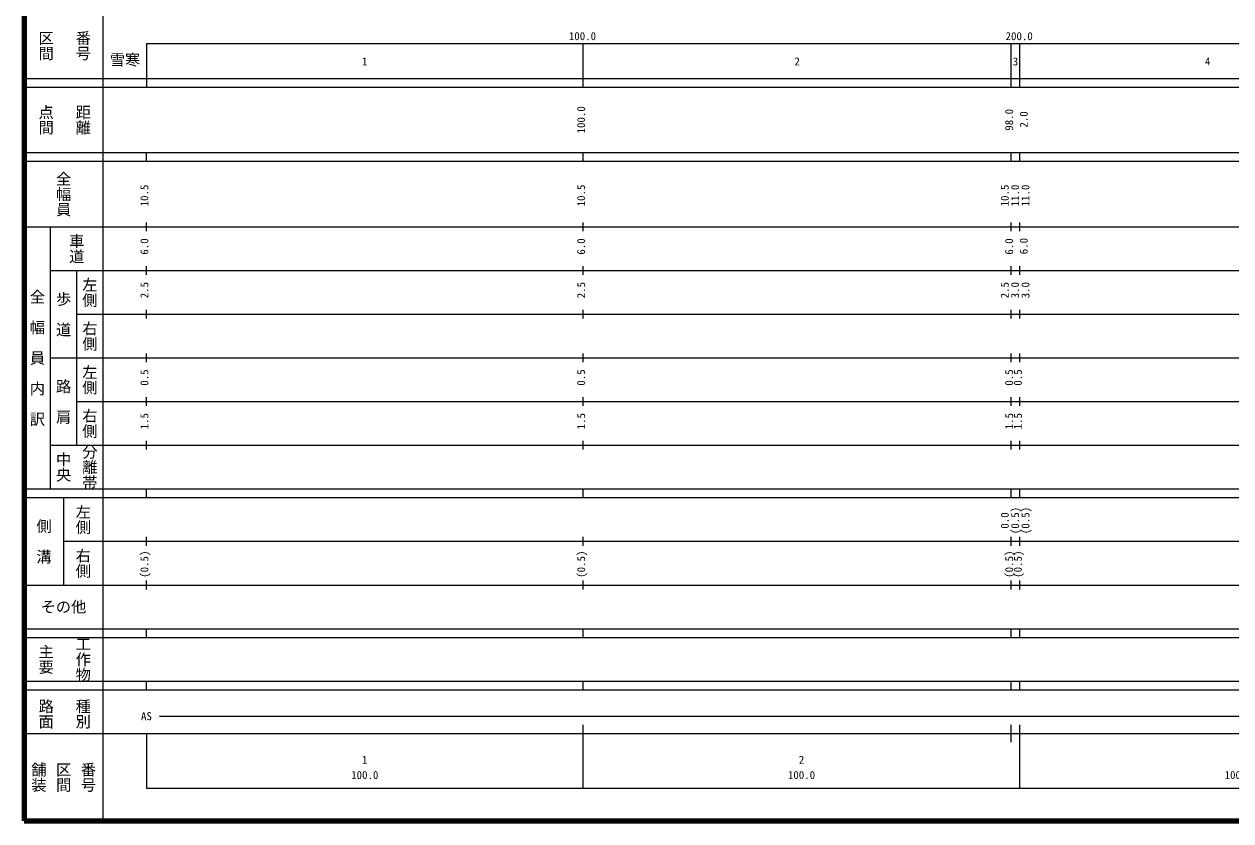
# Model space of a CAD drawing. Units: millimetres on the paper, enlarged 1000 times. Extents: x 40000 to 680000, y 20000 to 380000.
# Drawn here: x 40000 to 316315, y 20000 to 202409 of the extents above; entities that cross this region are included whole.
import ezdxf
from ezdxf.enums import TextEntityAlignment as Align

# ---------------------------------------------------------------- set-up
doc = ezdxf.new("R2010")
doc.units = ezdxf.units.MM
doc.header["$LTSCALE"] = 1000
doc.layers.add('M-TTL', color=2, linetype='Continuous', lineweight=140)
doc.layers.add('M-TTL-BAND', color=7, linetype='Continuous', lineweight=25)
doc.layers.add('M-TTL-TXT', color=7, linetype='Continuous')
doc.styles.add('@ＭＳ ゴシック', font='')
doc.styles.add('ＭＳ ゴシック', font='')
doc.styles.get('@ＭＳ ゴシック').set_extended_font_data('@MS Gothic')
doc.styles.get('ＭＳ ゴシック').set_extended_font_data('MS Gothic')

msp = doc.modelspace()

# ---------------------------------------------------------------- linework, layer by layer
at = {"layer": 'M-TTL'}
for p, q in [((40000, 380000), (40000, 20000)), ((40000, 20000), (680000, 20000))]:
    msp.add_line(p, q, dxfattribs=at)
at = {"layer": 'M-TTL-BAND'}
for p, q in [((58000, 370000), (58000, 20000)), ((68000, 198000), (579000, 198000)), ((68000, 198000), (68000, 188000)), ((168000, 188000), (168000, 198000)), ((266000, 188000), (266000, 198000)), ((268000, 188000), (268000, 198000)), ((40000, 190000), (579000, 190000)), ((40000, 188000), (579000, 188000)), ((40000, 173000), (579000, 173000)), ((68000, 171000), (68000, 173000)), ((168000, 171000), (168000, 173000)), ((266000, 171000), (266000, 173000)), ((268000, 171000), (268000, 173000)), ((40000, 171000), (579000, 171000)), ((40000, 156000), (579000, 156000)), ((46000, 96000), (46000, 156000)), ((68000, 155000), (68000, 157000)), ((168000, 155000), (168000, 157000)), ((266000, 155000), (266000, 157000)), ((268000, 155000), (268000, 157000)), ((68000, 145000), (68000, 147000)), ((168000, 145000), (168000, 147000)), ((266000, 145000), (266000, 147000)), ((268000, 145000), (268000, 147000)), ((46000, 146000), (579000, 146000)), ((52000, 146000), (52000, 106000)), ((52000, 136000), (579000, 136000)), ((68000, 135000), (68000, 137000)), ((168000, 135000), (168000, 137000)), ((266000, 135000), (266000, 137000)), ((268000, 135000), (268000, 137000)), ((46000, 126000), (579000, 126000)), ((68000, 125000), (68000, 127000)), ((168000, 125000), (168000, 127000)), ((266000, 125000), (266000, 127000)), ((268000, 125000), (268000, 127000)), ((68000, 115000), (68000, 117000)), ((168000, 115000), (168000, 117000)), ((266000, 115000), (266000, 117000)), ((268000, 115000), (268000, 117000)), ((52000, 116000), (579000, 116000)), ((46000, 106000), (579000, 106000)), ((68000, 105000), (68000, 107000)), ((168000, 105000), (168000, 107000)), ((266000, 105000), (266000, 107000)), ((268000, 105000), (268000, 107000)), ((40000, 96000), (579000, 96000)), ((40000, 94000), (579000, 94000)), ((49000, 94000), (49000, 74000)), ((68000, 94000), (68000, 96000)), ((168000, 94000), (168000, 96000)), ((266000, 94000), (266000, 96000)), ((268000, 94000), (268000, 96000)), ((49000, 84000), (579000, 84000)), ((68000, 83000), (68000, 85000)), ((168000, 83000), (168000, 85000)), ((266000, 83000), (266000, 85000)), ((268000, 83000), (268000, 85000)), ((68000, 73000), (68000, 75000)), ((168000, 73000), (168000, 75000)), ((266000, 73000), (266000, 75000)), ((268000, 73000), (268000, 75000)), ((40000, 74000), (579000, 74000)), ((40000, 64000), (579000, 64000)), ((68000, 62000), (68000, 64000)), ((168000, 62000), (168000, 64000)), ((266000, 62000), (266000, 64000)), ((268000, 62000), (268000, 64000)), ((40000, 62000), (579000, 62000)), ((40000, 52000), (579000, 52000)), ((40000, 50000), (579000, 50000)), ((68000, 50000), (68000, 52000)), ((168000, 50000), (168000, 52000)), ((266000, 50000), (266000, 52000)), ((268000, 50000), (268000, 52000)), ((71000, 44000), (409500, 44000)), ((168000, 27500), (168000, 42000)), ((266000, 38000), (266000, 42000)), ((268000, 27500), (268000, 42000)), ((40000, 40000), (579000, 40000)), ((68000, 40000), (68000, 27500)), ((68000, 27500), (579000, 27500))]:
    msp.add_line(p, q, dxfattribs=at)

# ---------------------------------------------------------------- texts
at = {"layer": 'M-TTL-BAND', "style": '@ＭＳ ゴシック'}
for s, p in [('区間', (45000, 197500)), ('番号', (53500, 197500)), ('点間', (45000, 180500)), ('距離', (53500, 180500)), ('全幅員', (49000, 163500)), ('車道', (52000, 151000)), ('左側', (55000, 141000)), ('全\u3000幅\u3000員\u3000内\u3000訳', (43000, 126000)), ('歩\u3000道', (49000, 136000)), ('右側', (55000, 131000)), ('左側', (55000, 121000)), ('路\u3000肩', (49000, 116000)), ('右側', (55000, 111000)), ('分離帯', (55000, 101000)), ('中央', (49000, 101000)), ('左側', (53500, 89000)), ('側\u3000溝', (44500, 84000)), ('右側', (53500, 79000)), ('工作物', (53500, 57000)), ('主要', (45000, 57000)), ('路面', (45000, 44500)), ('種別', (53500, 44500)), ('舗装', (43333, 30000)), ('番号', (54667, 30000)), ('区間', (49000, 30000))]:
    msp.add_text(s, height=2566, rotation=270, dxfattribs=at).set_placement(p, align=Align.MIDDLE_CENTER)
at = {"layer": 'M-TTL-BAND', "style": 'ＭＳ ゴシック'}
for s, p in [('100.0', (167844, 198195)), ('200.0', (267844, 198195)), ('1', (118000, 192405)), ('2', (217000, 192405)), ('3', (267000, 192405)), ('4', (311000, 192405)), ('AS', (68000, 42500)), ('1', (118000, 32523)), ('2', (218000, 32523)), ('100.0', (118000, 29033)), ('100.0', (218000, 29033)), ('100.0', (318000, 29033))]:
    msp.add_text(s, height=1833, dxfattribs=at).set_placement(p, align=Align.BOTTOM_CENTER)
for s, p in [('100.0', (169000, 180500)), ('98.0', (267000, 180500)), ('2.0', (270344, 180590)), ('10.5', (69000, 163174)), ('10.5', (169000, 163174)), ('10.5', (266000, 163174)), ('11.0', (268370, 163174)), ('11.0', (270744, 163174)), ('6.0', (69000, 151500)), ('6.0', (169000, 151500)), ('6.0', (267000, 151500)), ('6.0', (270344, 151590)), ('2.5', (69000, 141500)), ('2.5', (169000, 141500)), ('2.5', (266000, 141500)), ('3.0', (268370, 141500)), ('3.0', (270744, 141500)), ('0.5', (69000, 121500)), ('0.5', (169000, 121500)), ('0.5', (267000, 121500)), ('0.5', (269000, 121500)), ('1.5', (69000, 111500)), ('1.5', (169000, 111500)), ('1.5', (267000, 111500)), ('1.5', (269000, 111500)), ('(0.5)', (268370, 88764)), ('(0.5)', (270744, 88764)), ('0.0', (266000, 88764)), ('(0.5)', (69000, 78764)), ('(0.5)', (169000, 78764)), ('(0.5)', (267000, 78764)), ('(0.5)', (269000, 78764))]:
    msp.add_text(s, height=1833, rotation=90, dxfattribs=at).set_placement(p, align=Align.BOTTOM_CENTER)
msp.add_text('その他', height=2566, dxfattribs=at).set_placement((49000, 69000), align=Align.MIDDLE_CENTER)
at = {"layer": 'M-TTL-TXT', "style": 'ＭＳ ゴシック'}
msp.add_text('雪寒', height=2566, dxfattribs=at).set_placement((63097, 194235), align=Align.MIDDLE_CENTER)

doc.saveas('drawing.dxf')
